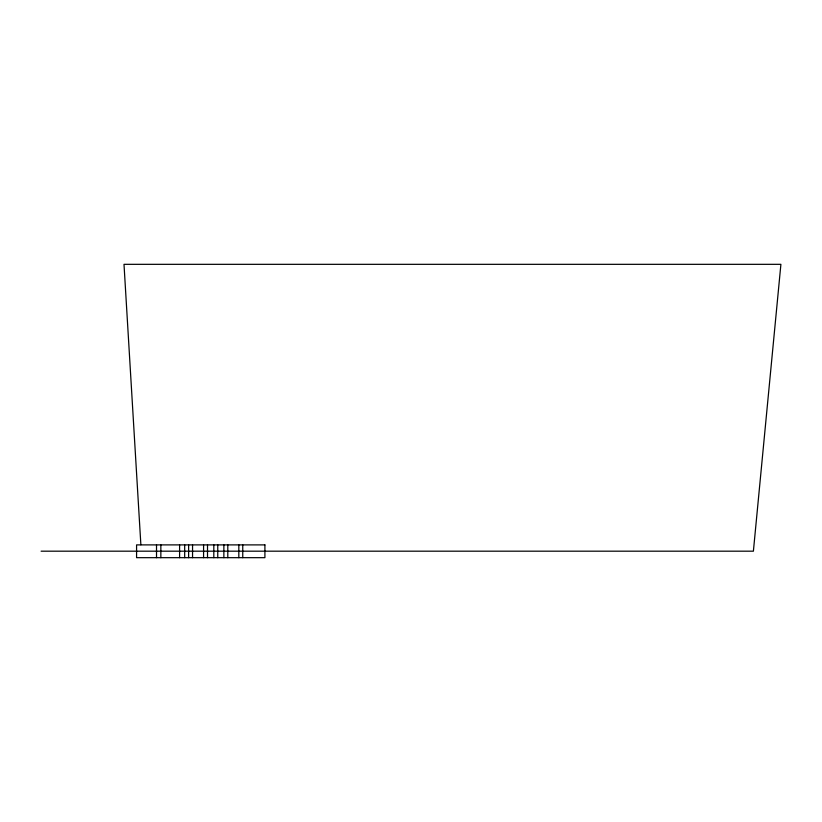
<?xml version="1.0" encoding="UTF-8"?>
<svg xmlns="http://www.w3.org/2000/svg" width="822" height="822" viewBox="0 0 822 822"><rect width="100%" height="100%" fill="white"/><g stroke="black" fill="none" stroke-linecap="round" stroke-linejoin="round"><path stroke-width="1.23" d="M41.1 551.182L753.394 551.182L780.9 264.324L123.999 264.324L140.87 544.781M242.757 544.894L242.757 557.676M238.822 544.894L238.822 557.676M227.797 544.894L227.797 557.676M223.861 544.894L223.861 557.676M217.758 544.894L217.758 557.676M213.812 544.894L213.812 557.676M207.514 544.894L207.514 557.676M203.579 544.894L203.579 557.676M192.554 544.894L192.554 557.676M188.618 544.894L188.618 557.676M184.683 544.894L184.683 557.676M179.597 544.894L179.597 557.676M160.855 544.894L160.855 557.676M156.519 544.894L156.519 557.676M264.91 544.894L136.575 544.894L136.575 557.676L264.91 557.676L264.91 544.894"/></g></svg>
